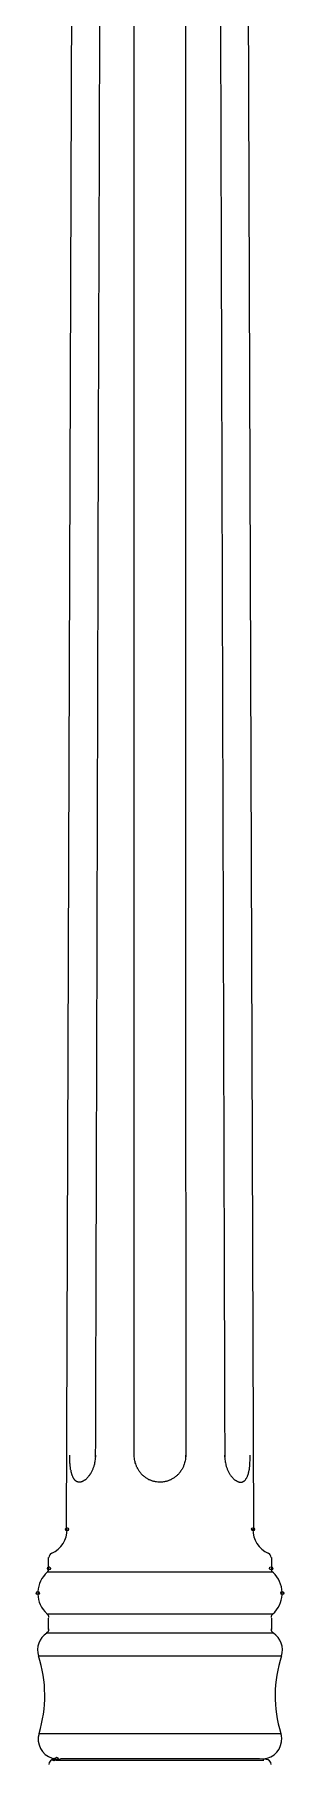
# Model space of a CAD drawing. Extents: x 0 to 157, y 0 to 402.
# Drawn here: x 16.1 to 30.8, y 199.6 to 300.8 of the extents above; entities that cross this region are included whole.
import ezdxf

# ---------------------------------------------------------------- set-up
doc = ezdxf.new("R2010")
doc.units = 0
doc.layers.add('LIVELLO_1', color=160, linetype='Continuous')

# ---------------------------------------------------------------- blocks, each defined once
blk = doc.blocks.new('AI9-BLK1')
at = {"layer": 'LIVELLO_1', "color": 7}
for p, q in [((-60, 12.12), (-59.56, 141.21)), ((-49.51, 141.21), (-49.07, 12.12)), ((-61.07, 10.55), (-61.07, 9.91)), ((-48.01, 10.55), (-48.01, 9.91)), ((-47.92, 9.7), (-61.14, 9.7)), ((-47.92, 7.25), (-61.14, 7.25)), ((-47.89, 6.13), (-61.19, 6.13)), ((-61.07, 7.01), (-61.07, 6.34)), ((-48.01, 7.01), (-48.01, 6.34)), ((-61.65, 4.8), (-47.41, 4.8)), ((-61.62, 0.27), (-47.44, 0.27)), ((-60.74, -1.26), (-60.35, -1.22)), ((-48.47, -1.31), (-60.61, -1.31)), ((-48.72, -1.22), (-60.35, -1.22)), ((-48.33, -1.26), (-48.72, -1.22))]:
    blk.add_line(p, q, dxfattribs=at)
for centre in [(-61.68, 8.48), (-60.58, -1.22)]:
    blk.add_circle(centre, 0.0893, dxfattribs=at)
for centre, major_axis, ratio in [((-59.97, 12.21), (-0.001, -0.0915), 0.988637), ((-49.09, 12.21), (0.0034, -0.0915), 0.963535), ((-61.03, 9.92), (-0.0039, -0.0894), 0.978849), ((-48.04, 9.92), (0.0927, 0), 0.964748), ((-47.39, 8.48), (-0.0055, -0.0892), 0.986536), ((-60.75, -1.26), (0.0904, 0), 0.964562)]:
    blk.add_ellipse(centre, major_axis=major_axis, ratio=ratio, dxfattribs=at)
for points, knots in [([(-57.96, 136.68), (-58.02, 116.64), (-58.08, 96.6), (-58.15, 76.56), (-58.2, 56.53), (-58.26, 36.49), (-58.32, 16.45)], [0, 0, 0, 0, 1, 1, 1, 2, 2, 2, 2]), ([(-56.04, 16.45), (-56.04, 16.45), (-56.04, 76.56), (-56.04, 76.56), (-56.04, 96.6), (-56.04, 116.64), (-56.03, 136.68)], [0, 0, 0, 0, 1, 1, 1, 2, 2, 2, 2]), ([(-53.04, 136.68), (-53.04, 136.68), (-53.04, 76.56), (-53.04, 76.56), (-53.04, 56.53), (-53.04, 36.49), (-53.03, 16.45)], [0, 0, 0, 0, 1, 1, 1, 2, 2, 2, 2]), ([(-51.11, 136.68), (-51.05, 116.64), (-50.99, 96.6), (-50.93, 76.56), (-50.87, 56.53), (-50.81, 36.49), (-50.75, 16.45)], [0, 0, 0, 0, 1, 1, 1, 2, 2, 2, 2]), ([(-58.31, 16.55), (-58.31, 16.49), (-58.31, 16.43), (-58.32, 16.37), (-58.33, 16.32), (-58.33, 16.26), (-58.34, 16.21), (-58.35, 16.17), (-58.35, 16.13), (-58.36, 16.09), (-58.37, 16.05), (-58.38, 16.01), (-58.39, 15.96), (-58.4, 15.94), (-58.4, 15.91), (-58.41, 15.88), (-58.42, 15.86), (-58.43, 15.83), (-58.44, 15.8), (-58.45, 15.78), (-58.46, 15.75), (-58.47, 15.72), (-58.49, 15.69), (-58.49, 15.67), (-58.51, 15.64), (-58.52, 15.62), (-58.53, 15.59), (-58.54, 15.57), (-58.56, 15.54), (-58.57, 15.52), (-58.58, 15.49), (-58.6, 15.47), (-58.61, 15.45), (-58.63, 15.43), (-58.64, 15.41), (-58.65, 15.38), (-58.67, 15.36), (-58.68, 15.35), (-58.69, 15.33), (-58.71, 15.31), (-58.72, 15.29), (-58.74, 15.27), (-58.75, 15.25), (-58.76, 15.24), (-58.77, 15.23), (-58.79, 15.21), (-58.81, 15.19), (-58.82, 15.18), (-58.84, 15.17), (-58.85, 15.16), (-58.86, 15.14), (-58.88, 15.13), (-58.9, 15.11), (-58.91, 15.1), (-58.92, 15.09), (-58.94, 15.08), (-58.95, 15.07), (-58.97, 15.07), (-58.98, 15.06), (-58.99, 15.05), (-59, 15.04), (-59.02, 15.03), (-59.04, 15.02), (-59.05, 15.02), (-59.06, 15.01), (-59.07, 15), (-59.09, 15), (-59.1, 14.99), (-59.11, 14.99), (-59.12, 14.98), (-59.14, 14.98), (-59.15, 14.98), (-59.16, 14.97), (-59.18, 14.97), (-59.19, 14.97), (-59.2, 14.97), (-59.21, 14.97), (-59.23, 14.96), (-59.24, 14.96), (-59.25, 14.96), (-59.27, 14.96), (-59.28, 14.97), (-59.29, 14.97), (-59.3, 14.97), (-59.31, 14.97), (-59.33, 14.97), (-59.34, 14.98), (-59.35, 14.98), (-59.36, 14.98), (-59.37, 14.99), (-59.38, 14.99), (-59.39, 14.99), (-59.4, 15), (-59.42, 15.01), (-59.43, 15.01), (-59.44, 15.02), (-59.45, 15.03), (-59.46, 15.04), (-59.47, 15.04), (-59.48, 15.06), (-59.49, 15.06), (-59.5, 15.07), (-59.51, 15.08), (-59.52, 15.09), (-59.53, 15.1), (-59.54, 15.11), (-59.55, 15.13), (-59.56, 15.14), (-59.57, 15.16), (-59.57, 15.17), (-59.59, 15.18), (-59.59, 15.2), (-59.6, 15.21), (-59.61, 15.23), (-59.62, 15.24), (-59.63, 15.26), (-59.64, 15.28), (-59.64, 15.3), (-59.65, 15.32), (-59.66, 15.34), (-59.67, 15.36), (-59.67, 15.38), (-59.68, 15.4), (-59.69, 15.42), (-59.7, 15.44), (-59.7, 15.46), (-59.71, 15.49), (-59.71, 15.51), (-59.72, 15.54), (-59.73, 15.56), (-59.73, 15.59), (-59.74, 15.61), (-59.74, 15.64), (-59.74, 15.66), (-59.76, 15.69), (-59.76, 15.71), (-59.76, 15.74), (-59.76, 15.77), (-59.77, 15.8), (-59.78, 15.83), (-59.78, 15.85), (-59.78, 15.88), (-59.78, 15.91), (-59.79, 15.93), (-59.79, 15.96), (-59.79, 16), (-59.8, 16.04), (-59.8, 16.08), (-59.8, 16.12), (-59.8, 16.16), (-59.81, 16.21), (-59.81, 16.26), (-59.81, 16.31), (-59.81, 16.37), (-59.81, 16.42), (-59.81, 16.49), (-59.81, 16.55)], [0, 0, 0, 0, 1, 1, 1, 2, 2, 2, 3, 3, 3, 4, 4, 4, 5, 5, 5, 6, 6, 6, 7, 7, 7, 8, 8, 8, 9, 9, 9, 10, 10, 10, 11, 11, 11, 12, 12, 12, 13, 13, 13, 14, 14, 14, 15, 15, 15, 16, 16, 16, 17, 17, 17, 18, 18, 18, 19, 19, 19, 20, 20, 20, 21, 21, 21, 22, 22, 22, 23, 23, 23, 24, 24, 24, 25, 25, 25, 26, 26, 26, 27, 27, 27, 28, 28, 28, 29, 29, 29, 30, 30, 30, 31, 31, 31, 32, 32, 32, 33, 33, 33, 34, 34, 34, 35, 35, 35, 36, 36, 36, 37, 37, 37, 38, 38, 38, 39, 39, 39, 40, 40, 40, 41, 41, 41, 42, 42, 42, 43, 43, 43, 44, 44, 44, 45, 45, 45, 46, 46, 46, 47, 47, 47, 48, 48, 48, 49, 49, 49, 50, 50, 50, 51, 51, 51, 52, 52, 52, 52]), ([(-53.04, 16.55), (-53.04, 16.49), (-53.04, 16.42), (-53.04, 16.37), (-53.05, 16.32), (-53.06, 16.26), (-53.07, 16.21), (-53.08, 16.17), (-53.09, 16.12), (-53.1, 16.09), (-53.11, 16.05), (-53.12, 16), (-53.14, 15.96), (-53.15, 15.94), (-53.16, 15.91), (-53.17, 15.88), (-53.18, 15.86), (-53.2, 15.83), (-53.21, 15.8), (-53.22, 15.78), (-53.24, 15.75), (-53.25, 15.72), (-53.27, 15.69), (-53.28, 15.67), (-53.3, 15.64), (-53.32, 15.62), (-53.34, 15.59), (-53.35, 15.56), (-53.37, 15.54), (-53.39, 15.52), (-53.41, 15.49), (-53.43, 15.47), (-53.45, 15.45), (-53.47, 15.42), (-53.5, 15.4), (-53.51, 15.38), (-53.54, 15.36), (-53.56, 15.34), (-53.58, 15.32), (-53.61, 15.3), (-53.63, 15.28), (-53.65, 15.27), (-53.67, 15.25), (-53.7, 15.23), (-53.72, 15.21), (-53.75, 15.2), (-53.77, 15.18), (-53.79, 15.17), (-53.82, 15.16), (-53.84, 15.15), (-53.87, 15.13), (-53.89, 15.11), (-53.91, 15.1), (-53.94, 15.09), (-53.96, 15.09), (-53.98, 15.08), (-54, 15.07), (-54.02, 15.06), (-54.04, 15.05), (-54.07, 15.04), (-54.09, 15.03), (-54.12, 15.03), (-54.15, 15.02), (-54.18, 15.01), (-54.22, 15), (-54.24, 14.99), (-54.28, 14.99), (-54.32, 14.98), (-54.36, 14.97), (-54.4, 14.97), (-54.45, 14.97), (-54.49, 14.97), (-54.54, 14.96), (-54.58, 14.97), (-54.63, 14.97), (-54.67, 14.97), (-54.71, 14.97), (-54.76, 14.98), (-54.8, 14.99), (-54.82, 14.99), (-54.86, 15), (-54.89, 15.01), (-54.92, 15.02), (-54.95, 15.03), (-54.98, 15.03), (-55.01, 15.04), (-55.03, 15.05), (-55.05, 15.06), (-55.08, 15.07), (-55.09, 15.08), (-55.12, 15.09), (-55.14, 15.09), (-55.16, 15.1), (-55.19, 15.11), (-55.21, 15.13), (-55.23, 15.15), (-55.26, 15.16), (-55.28, 15.17), (-55.31, 15.18), (-55.33, 15.2), (-55.35, 15.21), (-55.37, 15.23), (-55.4, 15.25), (-55.42, 15.27), (-55.44, 15.28), (-55.47, 15.3), (-55.49, 15.32), (-55.51, 15.34), (-55.54, 15.36), (-55.56, 15.38), (-55.58, 15.4), (-55.6, 15.42), (-55.62, 15.45), (-55.64, 15.47), (-55.66, 15.49), (-55.68, 15.52), (-55.7, 15.54), (-55.72, 15.57), (-55.74, 15.59), (-55.76, 15.62), (-55.77, 15.64), (-55.79, 15.67), (-55.81, 15.69), (-55.82, 15.72), (-55.84, 15.75), (-55.85, 15.78), (-55.86, 15.8), (-55.88, 15.83), (-55.89, 15.86), (-55.91, 15.88), (-55.91, 15.91), (-55.93, 15.94), (-55.93, 15.97), (-55.95, 16.01), (-55.96, 16.05), (-55.98, 16.09), (-55.99, 16.13), (-55.99, 16.17), (-56, 16.21), (-56.02, 16.26), (-56.02, 16.32), (-56.03, 16.37), (-56.04, 16.42), (-56.04, 16.49), (-56.04, 16.55)], [0, 0, 0, 0, 1, 1, 1, 2, 2, 2, 3, 3, 3, 4, 4, 4, 5, 5, 5, 6, 6, 6, 7, 7, 7, 8, 8, 8, 9, 9, 9, 10, 10, 10, 11, 11, 11, 12, 12, 12, 13, 13, 13, 14, 14, 14, 15, 15, 15, 16, 16, 16, 17, 17, 17, 18, 18, 18, 19, 19, 19, 20, 20, 20, 21, 21, 21, 22, 22, 22, 23, 23, 23, 24, 24, 24, 25, 25, 25, 26, 26, 26, 27, 27, 27, 28, 28, 28, 29, 29, 29, 30, 30, 30, 31, 31, 31, 32, 32, 32, 33, 33, 33, 34, 34, 34, 35, 35, 35, 36, 36, 36, 37, 37, 37, 38, 38, 38, 39, 39, 39, 40, 40, 40, 41, 41, 41, 42, 42, 42, 43, 43, 43, 44, 44, 44, 45, 45, 45, 46, 46, 46, 47, 47, 47, 48, 48, 48, 48]), ([(-50.76, 16.55), (-50.76, 16.49), (-50.76, 16.43), (-50.75, 16.37), (-50.75, 16.32), (-50.74, 16.26), (-50.73, 16.21), (-50.73, 16.17), (-50.72, 16.13), (-50.71, 16.09), (-50.7, 16.05), (-50.69, 16.01), (-50.69, 15.96), (-50.67, 15.94), (-50.67, 15.91), (-50.66, 15.88), (-50.65, 15.86), (-50.64, 15.83), (-50.63, 15.8), (-50.62, 15.78), (-50.61, 15.75), (-50.6, 15.72), (-50.59, 15.69), (-50.58, 15.67), (-50.57, 15.64), (-50.55, 15.62), (-50.54, 15.59), (-50.53, 15.57), (-50.52, 15.55), (-50.51, 15.52), (-50.49, 15.49), (-50.48, 15.47), (-50.46, 15.45), (-50.45, 15.43), (-50.44, 15.41), (-50.42, 15.39), (-50.41, 15.37), (-50.39, 15.35), (-50.38, 15.33), (-50.37, 15.31), (-50.35, 15.3), (-50.34, 15.27), (-50.32, 15.26), (-50.31, 15.24), (-50.3, 15.23), (-50.28, 15.21), (-50.27, 15.2), (-50.25, 15.18), (-50.24, 15.17), (-50.22, 15.16), (-50.21, 15.15), (-50.2, 15.13), (-50.18, 15.11), (-50.16, 15.1), (-50.15, 15.09), (-50.14, 15.08), (-50.12, 15.07), (-50.11, 15.07), (-50.09, 15.06), (-50.08, 15.05), (-50.07, 15.04), (-50.05, 15.03), (-50.04, 15.02), (-50.02, 15.02), (-50.01, 15.01), (-50, 15), (-49.98, 15), (-49.97, 14.99), (-49.96, 14.99), (-49.95, 14.98), (-49.93, 14.98), (-49.92, 14.98), (-49.91, 14.97), (-49.9, 14.97), (-49.88, 14.97), (-49.87, 14.97), (-49.86, 14.97), (-49.84, 14.96), (-49.83, 14.96), (-49.82, 14.96), (-49.81, 14.96), (-49.79, 14.97), (-49.78, 14.97), (-49.77, 14.97), (-49.76, 14.97), (-49.75, 14.97), (-49.73, 14.98), (-49.72, 14.98), (-49.71, 14.98), (-49.7, 14.99), (-49.69, 14.99), (-49.68, 14.99), (-49.67, 15), (-49.66, 15.01), (-49.65, 15.01), (-49.63, 15.02), (-49.62, 15.03), (-49.61, 15.04), (-49.6, 15.04), (-49.59, 15.06), (-49.58, 15.06), (-49.57, 15.07), (-49.56, 15.08), (-49.55, 15.09), (-49.54, 15.1), (-49.54, 15.11), (-49.52, 15.13), (-49.51, 15.14), (-49.51, 15.16), (-49.49, 15.17), (-49.49, 15.18), (-49.48, 15.2), (-49.47, 15.21), (-49.46, 15.23), (-49.45, 15.24), (-49.44, 15.26), (-49.44, 15.28), (-49.43, 15.3), (-49.42, 15.32), (-49.41, 15.34), (-49.4, 15.36), (-49.4, 15.38), (-49.39, 15.4), (-49.38, 15.42), (-49.37, 15.44), (-49.37, 15.46), (-49.37, 15.49), (-49.35, 15.51), (-49.35, 15.54), (-49.35, 15.56), (-49.34, 15.59), (-49.33, 15.61), (-49.33, 15.64), (-49.32, 15.66), (-49.32, 15.69), (-49.31, 15.72), (-49.31, 15.74), (-49.3, 15.77), (-49.3, 15.8), (-49.3, 15.83), (-49.3, 15.85), (-49.29, 15.88), (-49.29, 15.91), (-49.29, 15.94), (-49.29, 15.96), (-49.28, 16), (-49.28, 16.04), (-49.28, 16.08), (-49.28, 16.12), (-49.27, 16.16), (-49.27, 16.21), (-49.26, 16.26), (-49.26, 16.31), (-49.26, 16.37), (-49.26, 16.37), (-49.26, 16.55), (-49.26, 16.55)], [0, 0, 0, 0, 1, 1, 1, 2, 2, 2, 3, 3, 3, 4, 4, 4, 5, 5, 5, 6, 6, 6, 7, 7, 7, 8, 8, 8, 9, 9, 9, 10, 10, 10, 11, 11, 11, 12, 12, 12, 13, 13, 13, 14, 14, 14, 15, 15, 15, 16, 16, 16, 17, 17, 17, 18, 18, 18, 19, 19, 19, 20, 20, 20, 21, 21, 21, 22, 22, 22, 23, 23, 23, 24, 24, 24, 25, 25, 25, 26, 26, 26, 27, 27, 27, 28, 28, 28, 29, 29, 29, 30, 30, 30, 31, 31, 31, 32, 32, 32, 33, 33, 33, 34, 34, 34, 35, 35, 35, 36, 36, 36, 37, 37, 37, 38, 38, 38, 39, 39, 39, 40, 40, 40, 41, 41, 41, 42, 42, 42, 43, 43, 43, 44, 44, 44, 45, 45, 45, 46, 46, 46, 47, 47, 47, 48, 48, 48, 49, 49, 49, 50, 50, 50, 51, 51, 51, 52, 52, 52, 52]), ([(-61.13, 9.7), (-61.8, 9.1), (-61.87, 8.07), (-61.27, 7.39), (-61.22, 7.34), (-61.18, 7.3), (-61.13, 7.25)], [0, 0, 0, 0, 1, 1, 1, 2, 2, 2, 2]), ([(-47.95, 7.25), (-47.27, 7.85), (-47.21, 8.89), (-47.81, 9.56), (-47.85, 9.61), (-47.89, 9.66), (-47.95, 9.7)], [0, 0, 0, 0, 1, 1, 1, 2, 2, 2, 2]), ([(-61.61, 0.27), (-61.8, -0.34), (-61.45, -0.99), (-60.84, -1.18), (-60.75, -1.2), (-60.66, -1.22), (-60.58, -1.22)], [0, 0, 0, 0, 1, 1, 1, 2, 2, 2, 2]), ([(-48.5, -1.22), (-47.86, -1.18), (-47.38, -0.63), (-47.42, 0.01), (-47.42, 0.1), (-47.44, 0.19), (-47.47, 0.27)], [0, 0, 0, 0, 1, 1, 1, 2, 2, 2, 2])]:
    blk.add_open_spline(points, degree=3, knots=knots, dxfattribs=at)
for points in [[(-60.86, 10.81), (-60.31, 11.06), (-59.96, 11.61), (-59.96, 12.21)], [(-49.11, 12.21), (-49.11, 11.61), (-48.76, 11.06), (-48.21, 10.81)], [(-60.86, 10.81), (-60.97, 10.77), (-61.03, 10.66), (-61.03, 10.55)], [(-48.04, 10.55), (-48.04, 10.66), (-48.11, 10.77), (-48.21, 10.81)], [(-61.13, 9.7), (-61.06, 9.76), (-61.03, 9.83), (-61.03, 9.91)], [(-48.04, 9.91), (-48.04, 9.83), (-48.01, 9.76), (-47.95, 9.7)], [(-61.03, 7.04), (-61.03, 7.12), (-61.06, 7.2), (-61.13, 7.25)], [(-47.95, 7.25), (-48.01, 7.2), (-48.04, 7.12), (-48.04, 7.04)], [(-61.16, 6.13), (-61.61, 5.84), (-61.8, 5.3), (-61.64, 4.8)], [(-61.16, 6.13), (-61.08, 6.19), (-61.03, 6.28), (-61.03, 6.38)], [(-48.04, 6.38), (-48.04, 6.28), (-48, 6.19), (-47.91, 6.13)], [(-47.43, 4.8), (-47.28, 5.3), (-47.47, 5.84), (-47.91, 6.13)], [(-61.61, 0.27), (-61.15, 1.75), (-61.16, 3.33), (-61.64, 4.8)], [(-47.43, 4.8), (-47.91, 3.33), (-47.93, 1.75), (-47.47, 0.27)], [(-60.74, -1.26), (-60.9, -1.26), (-61.03, -1.39), (-61.03, -1.55)], [(-48.04, -1.55), (-48.04, -1.39), (-48.17, -1.26), (-48.33, -1.26)]]:
    blk.add_open_spline(points, degree=3, dxfattribs=at)

msp = doc.modelspace()

# ---------------------------------------------------------------- block references
at = {"layer": 'LIVELLO_1', "color": 7}
msp.add_blockref('AI9-BLK1', (78.007125, 201.188667), dxfattribs=at)

doc.saveas('drawing.dxf')
